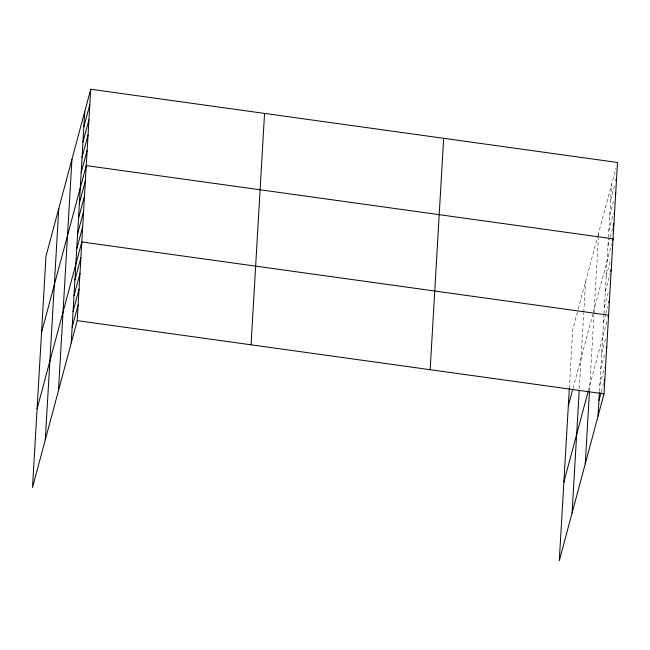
<?xml version="1.0" encoding="UTF-8"?>
<svg xmlns="http://www.w3.org/2000/svg" width="650" height="650" viewBox="0 0 650 650"><rect width="100%" height="100%" fill="white"/><g stroke="black" fill="none" stroke-linecap="round" stroke-linejoin="round"><path stroke-width="0.49" stroke-dasharray="3.25 2.44" d="M569.327 388.546L572.78 329.363L577.947 310.099M579.329 388.554L583.733 313.154M583.789 312.195L585.569 281.653M589.485 391.113L593.954 314.576M594.011 313.625L598.406 238.217M598.463 237.266L598.739 232.497M599.462 391.584L603.956 314.592M604.012 313.633L608.408 238.233M608.465 237.274L611.528 184.779M578.191 309.181L597.724 236.275M597.976 235.332L615.94 168.293M610.634 200.054L615.054 183.568M609.741 215.321L614.161 198.835M608.855 230.596L613.527 213.143M607.961 245.863L610.041 238.111M610.301 237.136L612.641 228.41M572.999 388.294L593.271 312.634M593.523 311.691L611.747 243.685M606.182 276.412L610.594 259.927M605.288 291.679L610.228 273.26M604.394 306.954L608.554 291.436M603.509 322.221L605.589 314.47M605.849 313.495L607.669 306.711M588.315 390.877L607.035 321.011M601.697 353.226L606.117 336.749M600.779 368.964L605.199 352.479M599.861 384.702L604.541 367.242M601.283 391.706L603.622 382.98"/><path stroke-width="0.97" d="M45.289 439.806L58.784 208.422M58.459 390.65L71.955 159.258M71.24 342.932L84.736 111.548M90.716 89.245L45.996 256.132L32.5 487.524L77.22 320.637L90.716 89.245L617.5 162.476L604.004 393.868L559.284 560.755L569.327 388.546M251.054 344.801L264.55 113.409M430.162 369.696L443.657 138.312M572.073 513.037L579.223 390.463M585.244 463.881L589.428 392.096M598.024 416.171L599.406 392.567M83.85 126.815L89.822 104.52M82.956 142.09L88.936 119.787M82.062 157.365L88.043 135.062M81.177 172.632L87.149 150.329M41.543 332.491L86.263 165.604L613.048 238.834L612.528 240.776M79.397 203.174L85.369 180.879M78.504 218.449L84.476 196.146M77.61 233.724L83.59 211.421M76.724 248.991L82.696 226.688M37.091 408.85L81.803 241.963L608.595 315.193L608.075 317.135M74.913 279.996L80.892 257.692M73.994 295.734L79.974 273.431M73.076 311.464L79.056 289.169M72.158 327.202L78.138 304.899M615.826 180.659L616.346 178.718M615.201 194.959L615.721 193.018M613.161 226.476L613.933 223.568M568.327 405.722L572.756 389.212M610.748 271.318L611.268 269.376M608.701 302.835L609.221 300.893M563.875 482.081L588.055 391.828M606.239 348.603L606.759 346.661M598.942 400.433L601.023 392.673M604.142 381.038L604.663 379.104M77.22 320.637L604.004 393.868"/></g></svg>
